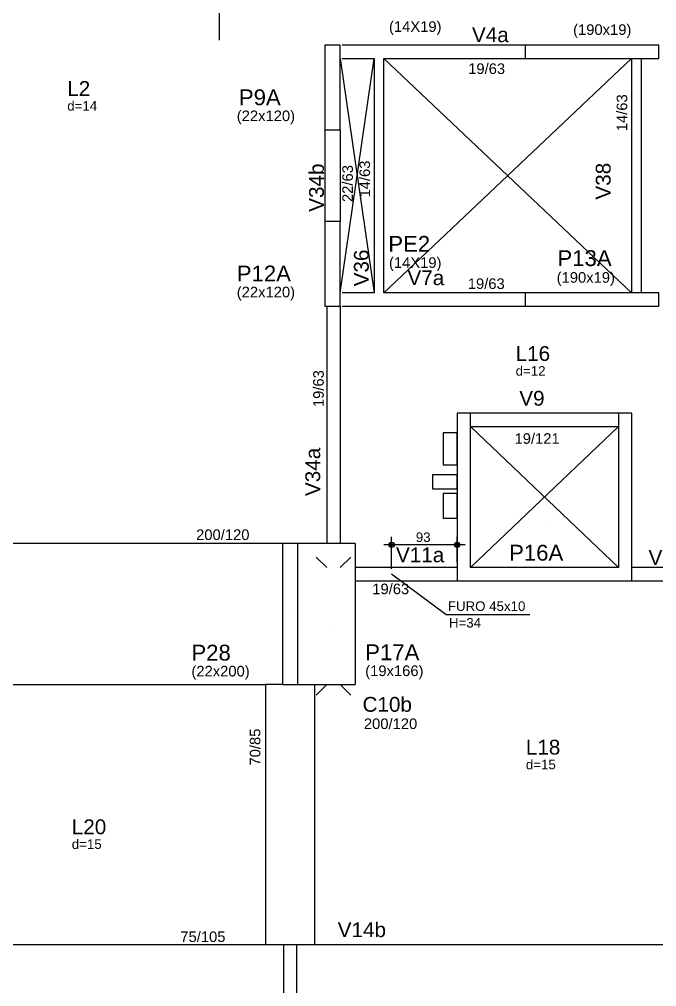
# Model space of a CAD drawing. Header units: millimetres. Extents: x 2609 to 8562, y 1432 to 7136.
# Drawn here: x 4132 to 5036, y 4369 to 5741 of the extents above; entities that cross this region are included whole.
import ezdxf

# ---------------------------------------------------------------- set-up
doc = ezdxf.new("R2010")
doc.units = ezdxf.units.MM
doc.linetypes.add('ESTILO_TQS_0001', pattern=[1, 0.7, -0.3])
for name, color, linetype in [('1', 4, 'Continuous'), ('10', 13, 'Continuous'), ('11', 22, 'Continuous'), ('12', 3, 'Continuous'), ('13', 76, 'Continuous'), ('211', 7, 'ESTILO_TQS_0001'), ('241', 12, 'Continuous'), ('242', 3, 'Continuous'), ('3', 2, 'Continuous'), ('4', 1, 'Continuous'), ('42', 7, 'Continuous'), ('6', 6, 'Continuous'), ('8', 5, 'Continuous'), ('9', 3, 'Continuous')]:
    doc.layers.add(name, color=color, linetype=linetype)
doc.styles.get("Standard").update_dxf_attribs({"font": 'arial.ttf'})

msp = doc.modelspace()

# ---------------------------------------------------------------- linework, layer by layer
at = {"layer": '1'}
for p, q in [((4587.18, 5584.31), (4587.18, 5454.31)), ((4587.18, 5334.31), (4587.18, 4997.31))]:
    msp.add_line(p, q, dxfattribs=at)
for points in [[(4648.68, 5704.31), (4590.18, 5704.31)], [(4849.68, 5704.31), (4648.68, 5704.31)], [(4590.18, 5685.31), (4635.18, 5685.31)], [(4635.18, 5685.31), (4635.18, 5353.31)], [(4649.18, 5685.31), (4849.68, 5685.31)], [(4649.18, 5353.31), (4649.18, 5685.31)], [(5000.68, 5685.31), (5000.68, 5353.31)], [(5014.68, 5353.31), (5014.68, 5685.31)], [(4565.18, 5584.31), (4565.18, 5454.31)], [(4635.18, 5353.31), (4590.18, 5353.31)], [(4849.68, 5353.31), (4649.18, 5353.31)], [(4568.18, 5334.31), (4568.18, 4997.31)], [(4590.18, 5334.31), (4648.68, 5334.31)], [(4648.68, 5334.31), (4849.68, 5334.31)], [(4982.18, 5182.31), (4772.18, 5182.31)], [(4772.18, 5163.31), (4982.18, 5163.31)], [(4505.18, 4997.31), (3991.18, 4997.31)], [(4587.18, 4997.31), (4527.18, 4997.31)], [(4608.18, 4997.31), (4587.18, 4997.31)], [(4608.18, 4997.31), (4608.18, 4797.31)], [(4753.18, 4963.31), (4608.18, 4963.31)], [(5167.18, 4963.31), (5001.18, 4963.31)], [(4608.18, 4944.31), (4753.18, 4944.31)], [(5001.18, 4944.31), (5167.18, 4944.31)], [(3991.18, 4797.31), (4481.18, 4797.31)], [(4481.18, 4797.31), (4481.18, 4428.31)], [(4505.18, 4797.31), (4481.18, 4797.31)], [(4527.18, 4797.31), (4551.18, 4797.31)], [(4551.18, 4428.31), (4551.18, 4797.31)], [(4551.18, 4797.31), (4587.18, 4797.31)], [(4587.18, 4797.31), (4608.18, 4797.31)], [(4506.68, 4428.31), (3939.18, 4428.31)], [(5237.18, 4428.31), (4525.68, 4428.31)]]:
    msp.add_lwpolyline(points, dxfattribs=at)
at = {"layer": '211'}
msp.add_line((4415.41, 5851.45), (4415.41, 5711.45), dxfattribs=at)
at = {"layer": '241'}
for p, q in [((4587.18, 5353.31), (4635.18, 5685.31)), ((4587.18, 5685.31), (4635.18, 5353.31)), ((4649.18, 5353.31), (5000.68, 5685.31)), ((4649.18, 5685.31), (5000.68, 5353.31)), ((4772.18, 4963.31), (4982.18, 5163.31)), ((4772.18, 5163.31), (4982.18, 4963.31))]:
    msp.add_line(p, q, dxfattribs=at)
at = {"layer": '242'}
for p, q in [((4964.68, 5694.81), (4964.68, 5694.81)), ((4565.18, 5644.31), (4565.18, 5644.31)), ((4565.18, 5394.31), (4565.18, 5394.31)), ((4964.68, 5343.81), (4964.68, 5343.81)), ((4877.18, 5029.79), (4877.18, 5029.79)), ((4516.18, 4897.31), (4516.18, 4897.31)), ((4577.68, 4880.31), (4577.68, 4880.31))]:
    msp.add_line(p, q, dxfattribs=at)
at = {"layer": '3'}
for points in [[(4565.18, 5584.31), (4587.18, 5584.31), (4587.18, 5704.31), (4565.18, 5704.31), (4565.18, 5584.31)], [(4849.68, 5685.31), (5039.68, 5685.31), (5039.68, 5704.31), (4849.68, 5704.31), (4849.68, 5685.31)], [(4565.18, 5334.31), (4587.18, 5334.31), (4587.18, 5454.31), (4565.18, 5454.31), (4565.18, 5334.31)], [(4849.68, 5334.31), (5039.68, 5334.31), (5039.68, 5353.31), (4849.68, 5353.31), (4849.68, 5334.31)], [(4982.18, 5182.31), (4982.18, 4963.31), (4772.18, 4963.31), (4772.18, 5182.31), (4753.18, 5182.31), (4753.18, 4944.31), (5001.18, 4944.31), (5001.18, 5182.31), (4982.18, 5182.31)]]:
    msp.add_lwpolyline(points, dxfattribs=at)
at = {"layer": '4'}
for points in [[(4505.18, 4797.31), (4527.18, 4797.31), (4527.18, 4997.31), (4505.18, 4997.31), (4505.18, 4797.31)], [(4506.68, 4353.31), (4525.68, 4353.31), (4525.68, 4428.31), (4506.68, 4428.31), (4506.68, 4353.31)]]:
    msp.add_lwpolyline(points, dxfattribs=at)
at = {"layer": '42', "color": 70, "linetype": 'Continuous'}
for p, q in [((4764.43, 4995.59), (4648.93, 4995.59)), ((4660.18, 4961.31), (4660.18, 5006.84)), ((4753.18, 4970.81), (4753.18, 5006.84)), ((4753.18, 4963.31), (4753.18, 4963.31)), ((4660.18, 4953.81), (4660.18, 4953.81))]:
    msp.add_line(p, q, dxfattribs=at)
at = {"layer": '42'}
for p, q in [((4737.8, 4896.23), (4660.18, 4953.81)), ((4856.5, 4896.23), (4737.8, 4896.23))]:
    msp.add_line(p, q, dxfattribs=at)
for points in [[(4753.18, 5154.31), (4733.18, 5154.31), (4733.18, 5109.31), (4753.18, 5109.31), (4753.18, 5154.31)], [(4753.18, 5094.81), (4718.18, 5094.81), (4718.18, 5074.81), (4753.18, 5074.81), (4753.18, 5094.81)], [(4753.18, 5068.31), (4733.18, 5068.31), (4733.18, 5033.31), (4753.18, 5033.31), (4753.18, 5068.31)]]:
    msp.add_lwpolyline(points, dxfattribs=at)
at = {"layer": '42', "color": 70, "linetype": 'Continuous'}
for centre, radius in [((4660.18, 4995.59), 3.75), ((4660.18, 4995.59), 1.87), ((4753.18, 4995.59), 3.75), ((4753.18, 4995.59), 1.87)]:
    msp.add_circle(centre, radius, dxfattribs=at)
at = {"layer": '6'}
for p, q in [((4568.18, 4963.31), (4553.18, 4978.31)), ((4587.18, 4963.31), (4602.18, 4978.31)), ((4568.18, 4797.31), (4553.18, 4782.31)), ((4587.18, 4797.31), (4602.18, 4782.31))]:
    msp.add_line(p, q, dxfattribs=at)

# ---------------------------------------------------------------- texts
at = {"layer": '10'}
for s, p in [('L2', (4199.7, 5632.47)), ('L16', (4836.21, 5256.46)), ('L18', (4850.72, 4698.06)), ('L20', (4206.13, 4585.1))]:
    msp.add_text(s, height=21, dxfattribs=at).set_placement(p)
at = {"layer": '11'}
for s, p in [('19/63', (4768.84, 5663.6)), ('19/63', (4768.29, 5358.58)), ('19/121', (4834.65, 5138.91)), ('200/120', (4382.6, 5002.46)), ('19/63', (4632.68, 4925.56)), ('200/120', (4620.79, 4734.29)), ('75/105', (4360.21, 4432.14))]:
    msp.add_text(s, height=15, dxfattribs=at).set_placement(p)
for s, p in [('14/63', (4994.58, 5582.32)), ('22/63', (4605.16, 5481.9)), ('14/63', (4629.55, 5488.31)), ('19/63', (4563.82, 5190.94)), ('70/85', (4473.84, 4682.43))]:
    msp.add_text(s, height=15, rotation=90, dxfattribs=at).set_placement(p)
at = {"layer": '12'}
for s, p in [('(190x19)', (4917.79, 5719.03)), ('(22x120)', (4440.35, 5596.72)), ('(190x19)', (4894.42, 5367.44)), ('(22x120)', (4440.35, 5346.72)), ('(22x200)', (4375.98, 4808.89)), ('(19x166)', (4622.67, 4809.43))]:
    msp.add_text(s, height=15, dxfattribs=at).set_placement(p)
at = {"layer": '13'}
for s, p in [('d=14', (4199.7, 5611.57)), ('d=12', (4836.21, 5235.56)), ('d=15', (4850.72, 4677.16)), ('d=15', (4206.13, 4564.21))]:
    msp.add_text(s, height=13.5, dxfattribs=at).set_placement(p)
at = {"layer": '42', "color": 70, "linetype": 'Continuous'}
msp.add_text('93', height=13.5, dxfattribs=at).set_placement((4694.53, 4999.64))
at = {"layer": '42'}
for s, p in [('FURO 45x10', (4739.99, 4901.85)), ('H=34', (4741.52, 4878.27))]:
    msp.add_text(s, height=13.5, dxfattribs=at).set_placement(p)
at = {"layer": '8'}
for s, p in [('V4a', (4774.23, 5708.7)), ('V7a', (4682.64, 5364.02)), ('V9', (4841.39, 5193.02)), ('V11a', (4666.38, 4970.87)), ('V11b', (5024.88, 4967.08)), ('C10b', (4618.86, 4758.77)), ('V14b', (4583.64, 4439.02))]:
    msp.add_text(s, height=21, dxfattribs=at).set_placement(p)
for s, p in [('V34b', (4563.99, 5468.04)), ('V38', (4971.02, 5485.34)), ('V36', (4627.65, 5362.25)), ('V34a', (4558.73, 5064.78))]:
    msp.add_text(s, height=21, rotation=90, dxfattribs=at).set_placement(p)
at = {"layer": '9'}
for s, height, p in [('(14X19)', 15, (4656.42, 5723.3)), ('P9A', 22.5, (4443.35, 5619.22)), ('PE2', 22.5, (4655.44, 5411.26)), ('P13A', 22.5, (4895.56, 5391.09)), ('(14X19)', 15, (4656.37, 5388.45)), ('P12A', 22.5, (4440.35, 5369.22)), ('P16A', 22.5, (4826.92, 4973.17)), ('P28', 22.5, (4375.98, 4831.39)), ('P17A', 22.5, (4622.67, 4831.93))]:
    msp.add_text(s, height=height, dxfattribs=at).set_placement(p)

doc.saveas('drawing.dxf')
